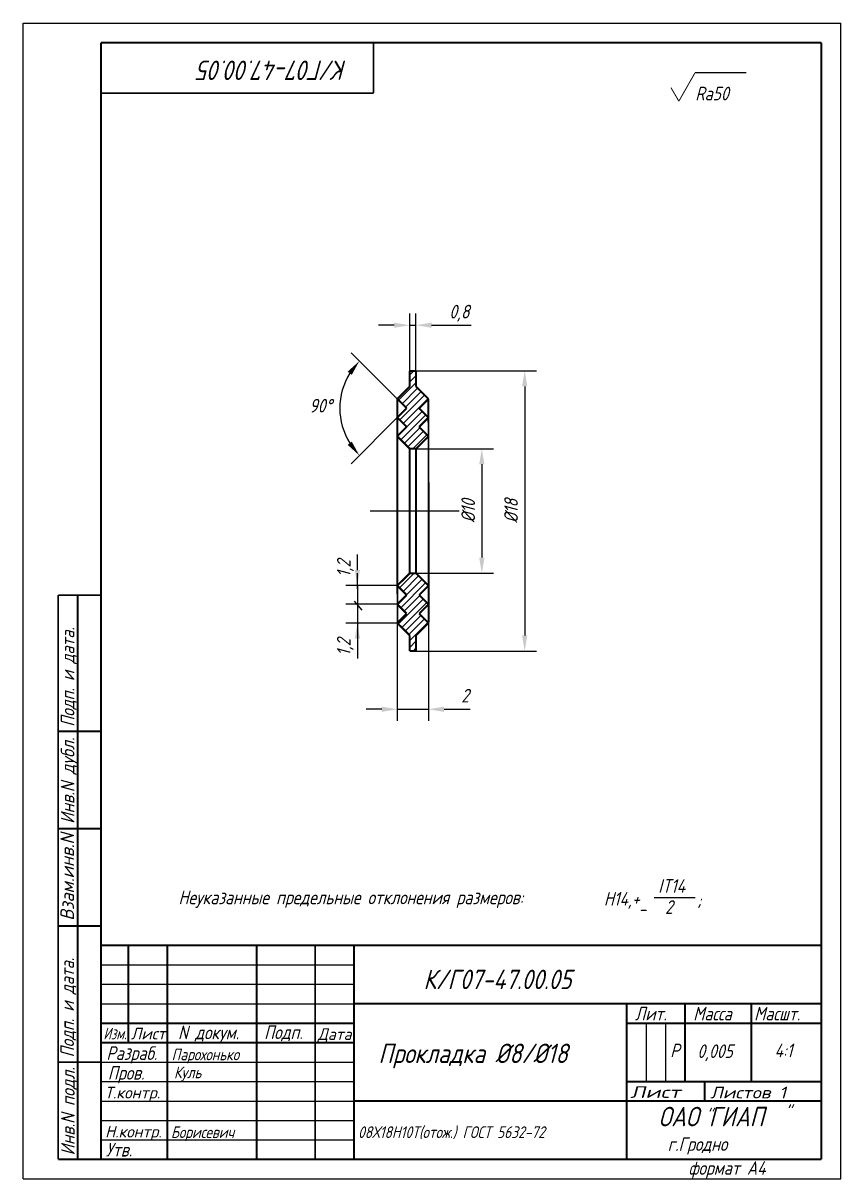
# Model space of a CAD drawing. Extents: x 2031 to 3302, y 282 to 887.
# Drawn here: x 2867.5 to 3077.5, y 589.4 to 886.4 of the extents above; entities that cross this region are included whole.
import ezdxf
from ezdxf.enums import TextEntityAlignment as Align

# ---------------------------------------------------------------- set-up
doc = ezdxf.new("R2010")
doc.units = 0
doc.header["$LTSCALE"] = 0.7
doc.header["$MEASUREMENT"] = 0
doc.layers.get('0').update_dxf_attribs({"linetype": 'CONTINUOUS'})
doc.layers.get('DEFPOINTS').update_dxf_attribs({"linetype": 'CONTINUOUS'})
doc.styles.add('ROMANC', font='romanc', dxfattribs={"width": 0.8, "oblique": 15, "height": 3.5})
doc.dimstyles.get("Standard").update_dxf_attribs({"dimtxt": 0.18, "dimasz": 0.18, "dimexe": 0.18, "dimexo": 0.0625, "dimgap": 0.09, "dimtad": 0, "dimtih": 1, "dimtoh": 1, "dimdec": 4, "dimzin": 0, "dimdsep": 46, "dimtxsty": 'Standard', "dimcen": 0.09, "dimadec": 0, "dimazin": 0, "dimtfac": 1, "dimtdec": 4, "dimtofl": 0, "dimtmove": 0, "dimatfit": 3, "dimfxl": 0, "dimtolj": 1, "dimtzin": 0, "dimarcsym": 0})

# ---------------------------------------------------------------- blocks, each defined once
blk = doc.blocks.new('*D11')
at = {"color": 0, "linetype": 'ByBlock'}
for p, q in [((2390.92, 798.36), (2379.07, 810.21)), ((2390.92, 793.56), (2379.07, 781.7))]:
    blk.add_line(p, q, dxfattribs=at)
blk.add_arc((2393.32, 795.96), 17.16, 148.3835, 211.6165, dxfattribs=at)
for points in [[(2378.18, 805.37), (2379.23, 804.54), (2381.19, 808.09)], [(2379.23, 787.37), (2378.18, 786.55), (2381.19, 783.82)]]:
    blk.add_solid(points, dxfattribs=at)
at = {"layer": 'DEFPOINTS', "color": 0, "linetype": 'ByBlock'}
for p in [(2390.92, 798.36), (2376.22, 794.52), (2390.92, 793.56), (2393.32, 795.96), (2393.32, 795.96)]:
    blk.add_point(p, dxfattribs=at)
at = {"color": 0, "linetype": 'ByBlock', "style": 'ROMANC', "oblique": 15, "width": 0.8}
blk.add_text('90%%D', height=3.5, dxfattribs=at).set_placement((2371.24, 796.61), align=Align.MIDDLE_CENTER)
blk = doc.blocks.new('*D8')
at = {"color": 0, "linetype": 'ByBlock'}
for p, q in [((2394.12, 805.56), (2394.12, 820.29)), ((2395.72, 805.56), (2395.72, 820.29)), ((2390.12, 817.29), (2386.12, 817.29)), ((2394.12, 817.29), (2395.72, 817.29)), ((2399.72, 817.29), (2403.72, 817.29)), ((2403.72, 817.29), (2409.92, 817.29))]:
    blk.add_line(p, q, dxfattribs=at)
for points in [[(2390.12, 817.96), (2390.12, 816.63), (2394.12, 817.29)], [(2399.72, 817.96), (2399.72, 816.63), (2395.72, 817.29)]]:
    blk.add_solid(points, dxfattribs=at)
at = {"layer": 'DEFPOINTS', "color": 0, "linetype": 'ByBlock'}
for p in [(2395.72, 817.29), (2394.12, 805.56), (2395.72, 805.56)]:
    blk.add_point(p, dxfattribs=at)
at = {"color": 0, "linetype": 'ByBlock', "style": 'ROMANC', "oblique": 15, "width": 0.8}
blk.add_text('0,8', height=3.5, dxfattribs=at).set_placement((2406.87, 820.79), align=Align.MIDDLE_CENTER)
blk = doc.blocks.new('*D9')
at = {"color": 0, "linetype": 'ByBlock'}
for p, q in [((2390.92, 740.77), (2390.92, 715.6)), ((2398.92, 740.77), (2398.92, 715.6)), ((2386.92, 718.6), (2382.92, 718.6)), ((2390.92, 718.6), (2398.92, 718.6)), ((2402.92, 718.6), (2406.92, 718.6)), ((2406.92, 718.6), (2409.65, 718.6))]:
    blk.add_line(p, q, dxfattribs=at)
for points in [[(2386.92, 719.27), (2386.92, 717.93), (2390.92, 718.6)], [(2402.92, 719.27), (2402.92, 717.93), (2398.92, 718.6)]]:
    blk.add_solid(points, dxfattribs=at)
at = {"layer": 'DEFPOINTS', "color": 0, "linetype": 'ByBlock'}
for p in [(2390.92, 740.77), (2398.92, 740.77), (2398.92, 718.6)]:
    blk.add_point(p, dxfattribs=at)
at = {"color": 0, "linetype": 'ByBlock', "style": 'ROMANC', "oblique": 15, "width": 0.8}
blk.add_text('2', height=3.5, dxfattribs=at).set_placement((2408.34, 722.1), align=Align.MIDDLE_CENTER)
blk = doc.blocks.new('*X2')
at = {"color": 0}
for p, q in [((1030.78, 1005.63), (1031.83, 1006.69)), ((1030.78, 1003.84), (1032.38, 1005.44)), ((1027.9, 999.16), (1032.38, 1003.64)), ((1028.8, 998.26), (1032.8, 1002.26)), ((1029.7, 997.37), (1033.7, 1001.37)), ((1028.19, 994.07), (1034.59, 1000.47)), ((1029.09, 993.17), (1035.49, 999.57)), ((1027.59, 989.87), (1033.99, 996.27)), ((1028.49, 988.97), (1034.89, 995.37)), ((1029.39, 988.08), (1033.39, 992.08)), ((1030.28, 987.18), (1034.28, 991.18)), ((1031.59, 986.69), (1035.18, 990.28)), ((1028.15, 950.92), (1031.92, 954.69)), ((1029.05, 950.02), (1033.05, 954.02)), ((1028.45, 945.83), (1034.85, 952.23)), ((1029.95, 949.13), (1033.95, 953.13)), ((1027.84, 941.63), (1034.24, 948.03)), ((1029.34, 944.93), (1033.34, 948.93)), ((1028.74, 940.73), (1035.14, 947.13)), ((1029.64, 939.84), (1033.64, 943.84)), ((1030.54, 938.94), (1034.54, 942.94)), ((1030.78, 937.38), (1035.43, 942.04)), ((1030.78, 935.59), (1032.38, 937.19)), ((1031.68, 934.69), (1032.38, 935.39))]:
    blk.add_line(p, q, dxfattribs=at)
blk = doc.blocks.new('*D10')
at = {"color": 0, "linetype": 'ByBlock'}
for p, q in [((2395.72, 805.56), (2426.64, 805.56)), ((2423.64, 801.56), (2423.64, 737.56)), ((2395.72, 733.56), (2426.64, 733.56))]:
    blk.add_line(p, q, dxfattribs=at)
for points in [[(2422.97, 801.56), (2424.3, 801.56), (2423.64, 805.56)], [(2422.97, 737.56), (2424.3, 737.56), (2423.64, 733.56)]]:
    blk.add_solid(points, dxfattribs=at)
at = {"layer": 'DEFPOINTS', "color": 0, "linetype": 'ByBlock'}
for p in [(2395.72, 805.56), (2395.72, 733.56), (2423.64, 733.56)]:
    blk.add_point(p, dxfattribs=at)
at = {"color": 0, "linetype": 'ByBlock', "style": 'ROMANC', "oblique": 15, "width": 0.8}
blk.add_text('%%C18', height=3.5, rotation=90, dxfattribs=at).set_placement((2420.14, 769.56), align=Align.MIDDLE_CENTER)

msp = doc.modelspace()

# ---------------------------------------------------------------- linework, layer by layer
for p, q in [((2867.50303, 589.38242), (2867.50303, 886.38242)), ((2867.50303, 886.38242), (3077.50303, 886.38242)), ((3077.50303, 589.38242), (3077.50303, 886.38242)), ((2966.792, 797.02), (2968.392, 797.02)), ((2966.792, 797.02), (2968.392, 797.02)), ((2966.792, 797.02), (2966.792, 793.014)), ((2968.392, 797.02), (2968.392, 793.014)), ((2963.592, 789.814), (2966.792, 793.014)), ((2971.592, 789.814), (2968.392, 793.014)), ((2965.992, 787.414), (2963.592, 789.814)), ((2963.592, 785.014), (2965.992, 787.414)), ((2969.192, 787.414), (2971.592, 789.814)), ((2971.592, 785.014), (2969.192, 787.414)), ((2965.992, 782.614), (2963.592, 785.014)), ((2969.192, 782.614), (2971.592, 785.014)), ((2963.592, 780.214), (2965.992, 782.614)), ((2971.592, 780.214), (2969.192, 782.614)), ((2963.592, 780.32363), (2963.592, 780.22)), ((2963.592, 780.32363), (2963.592, 780.22)), ((2966.792, 777.014), (2963.592, 780.214)), ((2968.392, 777.014), (2971.592, 780.214)), ((2966.786, 777.02), (2968.398, 777.02)), ((2966.786, 777.02), (2968.398, 777.02)), ((2968.392, 777.014), (2966.792, 777.014)), ((2956.652, 761.02), (2979.512, 761.02)), ((2966.786, 745.02), (2968.398, 745.02)), ((2963.592, 741.71637), (2963.592, 741.82)), ((2952.504, 737.831), (2954.452, 735.542)), ((2966.792, 725.02), (2968.392, 725.02)), ((3029.56324, 661.68641), (3040.05451, 661.68641)), ((3027.50303, 629.38242), (3027.50303, 614.38242)), ((3032.50303, 629.38242), (3032.50303, 614.38242)), ((2867.50303, 589.38242), (3077.50303, 589.38242)), ((2867.50303, 589.38242), (3077.50303, 589.38242))]:
    msp.add_line(p, q)
at = {"color": 0, "linetype": 'ByBlock'}
for p, q in [((2968.398, 777.02), (2988.302, 777.02)), ((2985.302, 773.02), (2985.302, 749.02)), ((2953.342, 745.826), (2953.342, 749.826)), ((2953.342, 741.026), (2953.342, 745.026)), ((2968.398, 745.02), (2988.302, 745.02)), ((2963.592, 741.826), (2950.342, 741.826)), ((2953.342, 741.826), (2953.342, 737.026)), ((2963.592, 737.026), (2950.342, 737.026)), ((2963.592, 737.026), (2950.342, 737.026)), ((2953.342, 737.026), (2953.342, 732.226)), ((2963.592, 732.226), (2950.342, 732.226)), ((2953.342, 733.026), (2953.342, 729.026)), ((2953.342, 729.026), (2953.342, 723.10014)), ((2953.342, 728.226), (2953.342, 724.226))]:
    msp.add_line(p, q, dxfattribs=at)
at = {"linetype": 'Continuous'}
for p, q in [((2887.50303, 644.38242), (2952.50303, 644.38242)), ((2887.50303, 639.38242), (2952.50303, 639.38242)), ((2887.50303, 634.38242), (2952.50303, 634.38242)), ((2887.50303, 619.38242), (2952.50303, 619.38242)), ((2887.50303, 614.38242), (2952.50303, 614.38242)), ((2887.50303, 609.38242), (2952.50303, 609.38242)), ((2887.50303, 604.38242), (2952.50303, 604.38242)), ((2887.50303, 599.38242), (2952.50303, 599.38242))]:
    msp.add_line(p, q, dxfattribs=at)
for points, const_width in [([(2887.50303, 594.38242), (2887.50303, 881.38242)], 0.5), ([(2887.50303, 881.38242), (3072.50303, 881.38242)], 0.5), ([(2957.48398, 868.38242), (2957.48398, 881.38242)], 0.5), ([(3072.50303, 594.38242), (3072.50303, 881.38242)], 0.5), ([(3035.89773, 866.31043), (3040.06328, 873.65)], 0.25), ([(3040.06328, 873.65), (3053.21388, 873.65)], 0.3), ([(2887.48398, 868.38242), (2957.48398, 868.38242)], 0.5), ([(3033.8641, 869.81043), (3035.89773, 866.31043)], 0.25), ([(2966.792, 797.02), (2968.392, 797.02)], 0.5), ([(2966.792, 793.014), (2966.792, 797.02)], 0.5), ([(2968.392, 793.014), (2968.392, 797.02)], 0.5), ([(2963.592, 789.814), (2966.792, 793.014)], 0.5), ([(2971.592, 789.814), (2968.392, 793.014)], 0.5), ([(2965.992, 787.414), (2963.592, 789.814)], 0.5), ([(2963.592, 789.814), (2963.643, 732.282)], 0.5), ([(2969.192, 787.414), (2971.592, 789.814)], 0.5), ([(2971.592, 789.82109), (2971.643, 732.28909)], 0.5), ([(2963.592, 785.014), (2965.992, 787.414)], 0.5), ([(2971.592, 785.014), (2969.192, 787.414)], 0.5), ([(2965.992, 782.614), (2963.592, 785.014)], 0.5), ([(2969.192, 782.614), (2971.592, 785.014)], 0.5), ([(2963.592, 780.214), (2965.992, 782.614)], 0.5), ([(2971.592, 780.214), (2969.192, 782.614)], 0.5), ([(2966.792, 777.014), (2963.592, 780.214)], 0.5), ([(2968.392, 777.014), (2971.592, 780.214)], 0.5), ([(2966.792, 777.02), (2968.392, 777.02)], 0.5), ([(2966.792, 777.014), (2966.792, 745.026)], 0.5), ([(2968.392, 777.014), (2968.392, 745.026)], 0.5), ([(2966.792, 745.026), (2963.592, 741.826)], 0.5), ([(2966.792, 745.02), (2968.392, 745.02)], 0.5), ([(2968.392, 745.026), (2971.592, 741.826)], 0.5), ([(2876.50303, 594.38242), (2876.50303, 739.38242)], 0.5), ([(2876.50303, 739.38242), (2887.50303, 739.38242)], 0.5), ([(2881.50303, 594.38242), (2881.50303, 739.38242)], 0.5), ([(2963.592, 741.826), (2965.992, 739.426)], 0.5), ([(2965.992, 739.426), (2963.592, 737.026)], 0.5), ([(2971.592, 741.826), (2969.192, 739.426)], 0.5), ([(2969.192, 739.426), (2971.592, 737.026)], 0.5), ([(2963.592, 737.026), (2965.992, 734.626)], 0.5), ([(2971.592, 737.026), (2969.192, 734.626)], 0.5), ([(2965.992, 734.626), (2963.592, 732.226)], 0.5), ([(2969.192, 734.626), (2971.592, 732.226)], 0.5), ([(2963.592, 732.226), (2966.792, 729.026)], 0.5), ([(2971.592, 732.226), (2968.392, 729.026)], 0.5), ([(2966.792, 729.026), (2966.792, 725.02)], 0.5), ([(2968.392, 729.026), (2968.392, 725.02)], 0.5), ([(2966.792, 725.02), (2968.392, 725.02)], 0.5), ([(2876.50303, 704.38242), (2887.50303, 704.38242)], 0.5), ([(2876.50303, 679.38242), (2887.50303, 679.38242)], 0.5), ([(2876.50303, 654.38242), (2887.50303, 654.38242)], 0.5), ([(2887.50303, 649.38242), (2887.50303, 594.38242)], 0.5), ([(2894.50303, 649.38242), (2894.50303, 624.38242)], 0.5), ([(2904.50303, 649.38242), (2904.50303, 594.38242)], 0.5), ([(2927.50303, 649.38242), (2927.50303, 594.38242)], 0.5), ([(2942.50303, 649.38242), (2942.50303, 594.38242)], 0.5), ([(2952.50303, 649.38242), (2952.50303, 594.38242)], 0.5), ([(3022.50303, 634.38242), (3022.50303, 594.38242)], 0.5), ([(3037.50303, 634.38242), (3037.50303, 614.38242)], 0.5), ([(3054.50303, 634.38242), (3054.50303, 614.38242)], 0.5), ([(2876.50303, 619.38242), (2887.50303, 619.38242)], 0.5), ([(3042.50303, 614.38242), (3042.50303, 609.38242)], 0.5), ([(2952.50303, 609.38242), (3072.78, 609.38242)], 0.5), ([(2952.50303, 609.38242), (3072.50303, 609.38242)], 0.5), ([(2876.50303, 594.38242), (3072.50303, 594.38242)], 0.5), ([(2876.50303, 594.38242), (3072.50303, 594.38242)], 0.5), ([(2887.50303, 594.38242), (3072.50303, 594.38242)], 0.5)]:
    msp.add_lwpolyline(points, dxfattribs=dict(const_width=const_width))
at = {"linetype": 'Continuous', "const_width": 0.5}
for points in [[(2887.50303, 649.38242), (3072.50303, 649.38242)], [(2952.50303, 634.38242), (3072.50303, 634.38242)], [(2887.50303, 629.38242), (2952.50303, 629.38242)], [(3022.50303, 629.38242), (3072.50303, 629.38242)], [(2887.50303, 624.38242), (2952.50303, 624.38242)], [(3022.50303, 614.38242), (3072.50303, 614.38242)]]:
    msp.add_lwpolyline(points, dxfattribs=at)
at = {"color": 0, "linetype": 'ByBlock'}
for points in [[(2984.63533, 773.02), (2985.96867, 773.02), (2985.302, 777.02)], [(2984.63533, 749.02), (2985.96867, 749.02), (2985.302, 745.02)], [(2952.67533, 745.826), (2954.00867, 745.826), (2953.342, 741.826)], [(2952.67533, 728.226), (2954.00867, 728.226), (2953.342, 732.226)]]:
    msp.add_solid(points, dxfattribs=at)
at = {"layer": 'DEFPOINTS', "color": 0, "linetype": 'ByBlock'}
for p in [(2968.398, 777.02), (2968.398, 745.02), (2985.302, 745.02), (2963.592, 741.826), (2953.342, 737.026), (2963.592, 737.026), (2963.592, 737.026), (2953.342, 732.226), (2963.592, 732.226)]:
    msp.add_point(p, dxfattribs=at)

# ---------------------------------------------------------------- block references
msp.add_blockref('*X2', (1936.013, -209.669))

# ---------------------------------------------------------------- texts
at = {"style": 'ROMANC', "oblique": 15, "width": 0.8}
for s, height, rotation, p in [('К/Г07-47.00.05', 5, 180, (2950.71299, 876.75723)), ('Подп. и дата.', 3.5, 90, (2880.68136, 705.5694)), ('Подп. и дата.', 3.5, 90, (2880.58326, 620.60922))]:
    msp.add_text(s, height=height, rotation=rotation, dxfattribs=at).set_placement(p)
at = {"color": 0, "linetype": 'ByBlock', "style": 'ROMANC', "oblique": 15, "width": 0.8}
msp.add_text('Ra50', height=3.5, dxfattribs=at).set_placement((3044.40459, 868.287), align=Align.MIDDLE_CENTER)
for s, p in [('%%C10', (2981.802, 761.02)), ('1,2', (2949.842, 746.25207)), ('1,2', (2949.842, 726.01307))]:
    msp.add_text(s, height=3.5, rotation=90, dxfattribs=at).set_placement(p, align=Align.MIDDLE_CENTER)
at = {"style": 'ROMANC', "oblique": 15}
for s, width, p, p2 in [('Инв.N дубл.', 0.696626, (2880.68136, 680.62148), (2880.68136, 702.79741)), ('Взам.инв.N', 0.776513, (2880.58326, 655.72694), (2880.58326, 678.1164)), ('Инв.N подл.', 0.704992, (2880.75839, 595.39816), (2880.75839, 618.07541))]:
    msp.add_text(s, height=3.5, rotation=90, dxfattribs=dict(at, width=width)).set_placement(p, p2, align=Align.FIT)
at = {"style": 'ROMANC', "oblique": 15, "width": 0.8}
for s, height, p in [('IT14', 3.5, (3030.61237, 662.90957)), ('Неуказанные предельные отклонения размеров:', 3.5, (2907.38808, 659.95602)), ('H14,+', 3.5, (3016.66437, 659.60644)), ('2', 3.5, (3032.36091, 657.49274)), (';', 3.5, (3040.57907, 659.2401)), ('-', 3.5, (3025.50631, 656.96699)), ('К/Г07-47.00.05', 5, (2970.31269, 638.14317)), ('Лит.', 3.5, (3024.60255, 630.10088)), ('Масса', 3.5, (3039.57386, 630.10088)), ('Масшт.', 3.5, (3055.22569, 630.10088)), ('N докум.', 3.5, (2907.28399, 625.26012)), ('Подп.', 3.5, (2929.39482, 625.32158)), ('Прокладка %%C8/%%C18', 5, (2958.75071, 619.13643)), ('Р', 3.5, (3033.66715, 620.64181)), ('0,005', 3.5, (3040.63745, 620.44181)), ('4:1', 3.5, (3060.45599, 620.64181)), ('Разраб.', 3.5, (2888.87258, 619.95035)), ('Парохонько', 3, (2905.62876, 619.8584)), ('Пров.', 3.5, (2889.24328, 614.88754)), ('Куль', 3, (2906.25138, 615.24409)), ('ОАО ГИАП', 5, (3030.66794, 602.89329)), ('"', 3.5, (3042.6935, 603.53544)), ('"', 3.5, (3062.99289, 604.40982)), ('08Х18Н10Т(отож.) ГОСТ 5632-72', 3, (2953.51877, 599.88157)), ('Борисевич', 3, (2905.45847, 599.88799)), ('г.Гродно', 3.5, (3033.03722, 596.57946)), ('Утв.', 3.5, (2888.74901, 595.13023)), ('формат А4', 3.5, (3038.37067, 590.43988))]:
    msp.add_text(s, height=height, dxfattribs=at).set_placement(p)
at = {"style": 'ROMANC', "oblique": 15}
for s, width, p, p2 in [('Изм.', 0.642754, (2888.1013, 625.23062), (2894.06973, 625.23062)), ('Лист', 0.693042, (2895.16801, 625.23608), (2904.07855, 625.23608)), ('Дата', 0.651393, (2943.16007, 625.08151), (2951.81429, 625.08151)), ('Т.контр.', 0.698235, (2888.42347, 610.04513), (2902.68741, 610.04513)), ('Лист', 1.011317, (3023.38003, 610.18328), (3036.38268, 610.18328)), ('Листов 1', 0.875179, (3043.9498, 610.07678), (3063.45378, 610.07678)), ('Н.контр.', 0.686802, (2888.55198, 600.02858), (2903.07293, 600.02858))]:
    msp.add_text(s, height=3, dxfattribs=dict(at, width=width)).set_placement(p, p2, align=Align.FIT)

# ---------------------------------------------------------------- dimensions: what is measured, and where the dimension line sits
for base, p1, p2, text, picture, middle in [((2968.392, 808.752), (2966.792, 797.02), (2968.392, 797.02), '0,8', '*D8', (2979.53794, 812.252)), ((2971.592, 710.058), (2963.592, 732.226), (2971.592, 732.226), '2', '*D9', (2981.00493, 713.558))]:
    dim = msp.add_linear_dim(base=base, p1=p1, p2=p2, text=text, dimstyle='Standard')
    dim.commit()
    dim.dimension.update_dxf_attribs({"geometry": picture, "text_midpoint": middle, "insert": (572.668, -8.542)})
dim = msp.add_angular_dim_2l(base=(2948.889, 785.976), line1=((2963.592, 785.014), (2965.992, 787.414)), line2=((2965.992, 787.414), (2963.592, 789.814)), text='90%%D', dimstyle='Standard')
dim.commit()
dim.dimension.update_dxf_attribs({"geometry": '*D11', "text_midpoint": (2943.911, 788.07), "dimtype": 130, "insert": (572.668, -8.542)})
dim = msp.add_linear_dim(base=(2996.304, 725.02), p1=(2968.392, 797.02), p2=(2968.392, 725.02), angle=90, text='%%C18', dimstyle='Standard')
dim.commit()
dim.dimension.update_dxf_attribs({"geometry": '*D10', "text_midpoint": (2992.804, 761.02), "insert": (572.668, -8.542)})

doc.saveas('drawing.dxf')
